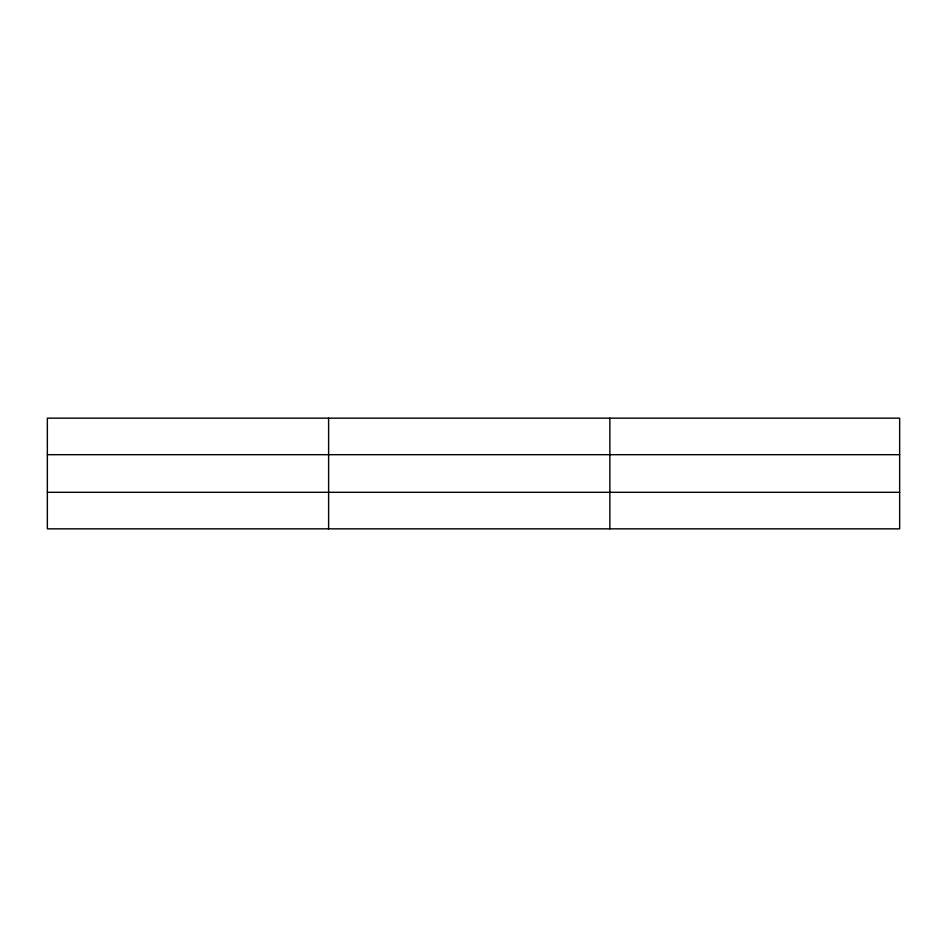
<?xml version="1.0" encoding="UTF-8"?>
<svg xmlns="http://www.w3.org/2000/svg" width="947" height="947" viewBox="0 0 947 947"><rect width="100%" height="100%" fill="white"/><g stroke="black" fill="none" stroke-linecap="round" stroke-linejoin="round"><path stroke-width="1.42" d="M328.609 418.16L328.609 528.84M609.868 418.16L609.868 528.84M899.65 492.31L899.65 528.84L47.35 528.84L47.35 418.16L899.65 418.16L899.65 492.31L47.35 492.31M47.35 454.69L899.65 454.69"/></g></svg>
